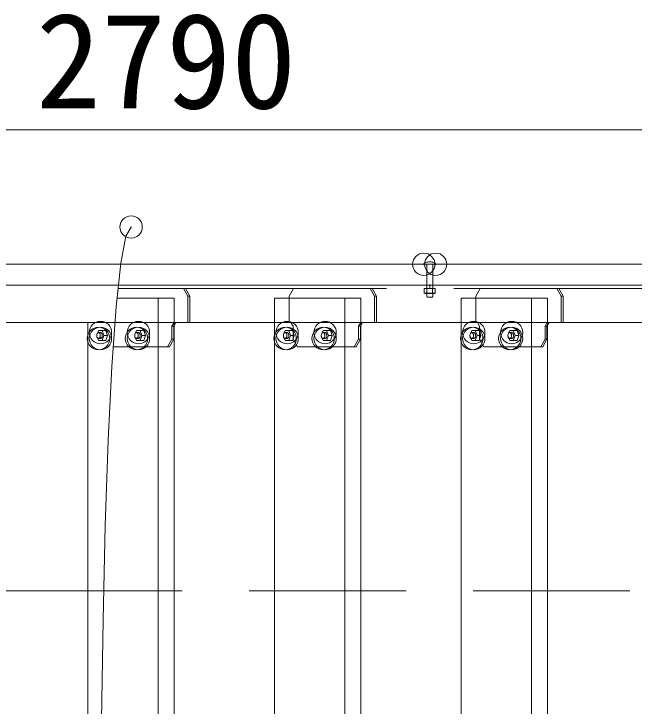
# Model space of a CAD drawing. Units: millimetres on the paper. Extents: x 11 to 285, y 10 to 197.
# Drawn here: x 54.75 to 68.6, y 121.63 to 137.09 of the extents above; entities that cross this region are included whole.
import ezdxf
from ezdxf.enums import TextEntityAlignment as Align

# ---------------------------------------------------------------- set-up
doc = ezdxf.new("R2010")
doc.units = ezdxf.units.MM
doc.header["$PDMODE"] = 32
doc.header["$PDSIZE"] = 0.5
doc.linetypes.add('CHAIN_DOUBLE_DASH', pattern=[23.5, 12, -1.5, 3.5, -1.5, 3.5, -1.5])
doc.linetypes.add('DASHED', pattern=[7.5, 6, -1.5])
doc.layers.add('寸法', color=1, linetype='Continuous', lineweight=13)
doc.layers.add('本体', color=7, linetype='Continuous', lineweight=13)
doc.styles.add('ＭＳ ゴシック', font='')
doc.styles.get('ＭＳ ゴシック').set_extended_font_data('MS Gothic')

msp = doc.modelspace()

# ---------------------------------------------------------------- linework, layer by layer
at = {"layer": '寸法'}
msp.add_line((34.122, 134.495), (80.622, 134.495), dxfattribs=at)
at = {"layer": '寸法', "linetype": 'CHAIN_DOUBLE_DASH'}
msp.add_line((23.01, 124.203), (88.903, 124.203), dxfattribs=at)
at = {"layer": '本体'}
for p, q in [((57.372, 132.328), (57.256, 132.126)), ((57.256, 132.126), (57.144, 131.524)), ((34.122, 131.495), (80.622, 131.495)), ((57.144, 131.524), (57.038, 130.542)), ((63.907, 131.504), (63.905, 131.495)), ((64.172, 131.495), (63.905, 131.495)), ((63.913, 131.513), (63.907, 131.504)), ((63.923, 131.522), (63.913, 131.513)), ((63.936, 131.529), (63.923, 131.522)), ((63.953, 131.536), (63.936, 131.529)), ((63.972, 131.541), (63.953, 131.536)), ((63.993, 131.545), (63.972, 131.541)), ((63.972, 131.495), (63.972, 130.945)), ((64.015, 131.548), (63.993, 131.545)), ((64.038, 131.548), (64.015, 131.548)), ((64.062, 131.548), (64.038, 131.548)), ((64.084, 131.545), (64.062, 131.548)), ((64.105, 131.541), (64.084, 131.545)), ((64.124, 131.536), (64.105, 131.541)), ((64.105, 131.495), (64.105, 130.945)), ((64.141, 131.529), (64.124, 131.536)), ((64.154, 131.522), (64.141, 131.529)), ((64.164, 131.513), (64.154, 131.522)), ((64.17, 131.504), (64.164, 131.513)), ((64.172, 131.495), (64.17, 131.504)), ((81.455, 131.028), (33.288, 131.028)), ((34.122, 131.028), (80.622, 131.028)), ((64.038, 131.045), (64.038, 130.945)), ((58.641, 130.787), (58.545, 130.953)), ((58.682, 130.787), (58.586, 130.953)), ((60.901, 130.787), (60.997, 130.953)), ((62.808, 130.787), (62.712, 130.953)), ((62.849, 130.787), (62.753, 130.953)), ((64.163, 130.953), (63.913, 130.953)), ((63.913, 130.953), (63.913, 130.857)), ((63.913, 130.857), (63.934, 130.845)), ((64.143, 130.845), (63.934, 130.845)), ((63.972, 130.774), (63.972, 130.845)), ((63.976, 130.953), (63.976, 130.857)), ((64.101, 130.953), (64.101, 130.857)), ((64.105, 130.774), (64.105, 130.845)), ((64.163, 130.857), (64.143, 130.845)), ((64.163, 130.953), (64.163, 130.857)), ((65.068, 130.787), (65.164, 130.953)), ((66.975, 130.787), (66.878, 130.953)), ((67.016, 130.787), (66.92, 130.953)), ((57.056, 130.738), (58.336, 130.738)), ((57.975, 130.738), (57.975, 105.904)), ((58.336, 130.738), (58.336, 105.904)), ((58.641, 130.787), (58.641, 130.195)), ((58.641, 130.787), (58.682, 130.787)), ((58.682, 130.787), (58.682, 130.195)), ((60.574, 130.738), (60.574, 105.904)), ((60.574, 130.738), (62.502, 130.738)), ((60.901, 130.787), (60.901, 130.195)), ((62.142, 130.738), (62.142, 105.904)), ((62.502, 130.738), (62.502, 105.904)), ((62.808, 130.787), (62.808, 130.195)), ((62.808, 130.787), (62.849, 130.787)), ((62.849, 130.787), (62.849, 130.195)), ((63.972, 130.774), (63.984, 130.762)), ((64.093, 130.762), (63.984, 130.762)), ((64.093, 130.762), (64.105, 130.774)), ((64.741, 130.738), (64.741, 105.904)), ((64.741, 130.738), (66.669, 130.738)), ((65.068, 130.787), (65.068, 130.195)), ((66.309, 130.738), (66.309, 105.904)), ((66.669, 130.738), (66.669, 105.904)), ((66.975, 130.787), (66.975, 130.195)), ((66.975, 130.787), (67.016, 130.787)), ((67.016, 130.787), (67.016, 130.195)), ((57.038, 130.542), (56.943, 129.209)), ((33.288, 130.195), (81.455, 130.195)), ((56.408, 130.195), (56.408, 106.495)), ((58.283, 130.112), (58.331, 130.195)), ((58.324, 130.112), (58.372, 130.195)), ((60.988, 130.112), (60.939, 130.195)), ((62.449, 130.112), (62.498, 130.195)), ((62.491, 130.112), (62.539, 130.195)), ((65.154, 130.112), (65.106, 130.195)), ((66.616, 130.112), (66.664, 130.195)), ((66.657, 130.112), (66.705, 130.195)), ((58.283, 130.112), (58.283, 129.821)), ((58.283, 130.112), (58.324, 130.112)), ((58.324, 130.112), (58.324, 129.821)), ((60.988, 130.112), (60.988, 129.821)), ((62.449, 130.112), (62.449, 129.821)), ((62.449, 130.112), (62.491, 130.112)), ((62.491, 130.112), (62.491, 129.821)), ((65.154, 130.112), (65.154, 129.821)), ((66.616, 130.112), (66.616, 129.821)), ((66.616, 130.112), (66.657, 130.112)), ((66.657, 130.112), (66.657, 129.821)), ((56.605, 129.916), (56.604, 129.904)), ((56.604, 129.904), (56.605, 129.893)), ((56.607, 129.927), (56.605, 129.916)), ((56.605, 129.893), (56.607, 129.881)), ((56.61, 129.938), (56.607, 129.927)), ((56.607, 129.881), (56.61, 129.871)), ((56.614, 129.947), (56.61, 129.938)), ((56.619, 129.955), (56.614, 129.947)), ((56.624, 129.962), (56.619, 129.955)), ((56.631, 129.967), (56.624, 129.962)), ((56.627, 129.964), (56.644, 130.013)), ((56.638, 129.97), (56.631, 129.967)), ((56.644, 129.971), (56.638, 129.97)), ((56.644, 130.013), (56.808, 130.013)), ((56.651, 129.97), (56.644, 129.971)), ((56.644, 129.971), (56.688, 129.971)), ((56.658, 129.967), (56.651, 129.97)), ((56.664, 129.962), (56.658, 129.967)), ((56.67, 129.955), (56.664, 129.962)), ((56.675, 129.947), (56.67, 129.955)), ((56.679, 129.938), (56.675, 129.947)), ((56.682, 129.927), (56.679, 129.938)), ((56.679, 129.871), (56.682, 129.881)), ((56.684, 129.916), (56.682, 129.927)), ((56.682, 129.881), (56.684, 129.893)), ((56.684, 129.904), (56.684, 129.916)), ((56.684, 129.893), (56.684, 129.904)), ((56.695, 129.97), (56.688, 129.971)), ((56.702, 129.967), (56.695, 129.97)), ((56.708, 129.962), (56.702, 129.967)), ((56.714, 129.955), (56.708, 129.962)), ((56.719, 129.947), (56.714, 129.955)), ((56.723, 129.938), (56.719, 129.947)), ((56.726, 129.927), (56.723, 129.938)), ((56.723, 129.871), (56.726, 129.881)), ((56.764, 129.904), (56.724, 130.013)), ((56.724, 129.796), (56.764, 129.904)), ((56.728, 129.916), (56.726, 129.927)), ((56.726, 129.881), (56.728, 129.893)), ((56.728, 129.904), (56.728, 129.916)), ((56.728, 129.893), (56.728, 129.904)), ((56.764, 129.904), (56.847, 129.904)), ((56.847, 129.904), (56.808, 130.013)), ((56.808, 129.796), (56.847, 129.904)), ((57.453, 129.916), (57.452, 129.904)), ((57.452, 129.904), (57.453, 129.893)), ((57.454, 129.927), (57.453, 129.916)), ((57.453, 129.893), (57.454, 129.881)), ((57.457, 129.938), (57.454, 129.927)), ((57.454, 129.881), (57.457, 129.871)), ((57.461, 129.947), (57.457, 129.938)), ((57.466, 129.955), (57.461, 129.947)), ((57.472, 129.962), (57.466, 129.955)), ((57.478, 129.967), (57.472, 129.962)), ((57.474, 129.964), (57.492, 130.013)), ((57.485, 129.97), (57.478, 129.967)), ((57.492, 129.971), (57.485, 129.97)), ((57.492, 130.013), (57.655, 130.013)), ((57.499, 129.97), (57.492, 129.971)), ((57.492, 129.971), (57.536, 129.971)), ((57.506, 129.967), (57.499, 129.97)), ((57.512, 129.962), (57.506, 129.967)), ((57.518, 129.955), (57.512, 129.962)), ((57.523, 129.947), (57.518, 129.955)), ((57.527, 129.938), (57.523, 129.947)), ((57.529, 129.927), (57.527, 129.938)), ((57.527, 129.871), (57.529, 129.881)), ((57.531, 129.916), (57.529, 129.927)), ((57.529, 129.881), (57.531, 129.893)), ((57.532, 129.904), (57.531, 129.916)), ((57.531, 129.893), (57.532, 129.904)), ((57.543, 129.97), (57.536, 129.971)), ((57.549, 129.967), (57.543, 129.97)), ((57.556, 129.962), (57.549, 129.967)), ((57.562, 129.955), (57.556, 129.962)), ((57.566, 129.947), (57.562, 129.955)), ((57.57, 129.938), (57.566, 129.947)), ((57.573, 129.927), (57.57, 129.938)), ((57.57, 129.871), (57.573, 129.881)), ((57.611, 129.904), (57.571, 130.013)), ((57.571, 129.796), (57.611, 129.904)), ((57.575, 129.916), (57.573, 129.927)), ((57.573, 129.881), (57.575, 129.893)), ((57.576, 129.904), (57.575, 129.916)), ((57.575, 129.893), (57.576, 129.904)), ((57.611, 129.904), (57.695, 129.904)), ((57.695, 129.904), (57.655, 130.013)), ((57.655, 129.796), (57.695, 129.904)), ((60.772, 129.916), (60.771, 129.904)), ((60.771, 129.904), (60.772, 129.893)), ((60.774, 129.927), (60.772, 129.916)), ((60.772, 129.893), (60.774, 129.881)), ((60.776, 129.938), (60.774, 129.927)), ((60.774, 129.881), (60.776, 129.871)), ((60.78, 129.947), (60.776, 129.938)), ((60.785, 129.955), (60.78, 129.947)), ((60.791, 129.962), (60.785, 129.955)), ((60.797, 129.967), (60.791, 129.962)), ((60.793, 129.964), (60.811, 130.013)), ((60.804, 129.97), (60.797, 129.967)), ((60.811, 129.971), (60.804, 129.97)), ((60.811, 130.013), (60.974, 130.013)), ((60.818, 129.97), (60.811, 129.971)), ((60.811, 129.971), (60.855, 129.971)), ((60.825, 129.967), (60.818, 129.97)), ((60.831, 129.962), (60.825, 129.967)), ((60.837, 129.955), (60.831, 129.962)), ((60.842, 129.947), (60.837, 129.955)), ((60.846, 129.938), (60.842, 129.947)), ((60.849, 129.927), (60.846, 129.938)), ((60.846, 129.871), (60.849, 129.881)), ((60.851, 129.916), (60.849, 129.927)), ((60.849, 129.881), (60.851, 129.893)), ((60.851, 129.904), (60.851, 129.916)), ((60.851, 129.893), (60.851, 129.904)), ((60.862, 129.97), (60.855, 129.971)), ((60.869, 129.967), (60.862, 129.97)), ((60.875, 129.962), (60.869, 129.967)), ((60.881, 129.955), (60.875, 129.962)), ((60.886, 129.947), (60.881, 129.955)), ((60.89, 129.938), (60.886, 129.947)), ((60.893, 129.927), (60.89, 129.938)), ((60.89, 129.871), (60.893, 129.881)), ((60.93, 129.904), (60.891, 130.013)), ((60.891, 129.796), (60.93, 129.904)), ((60.894, 129.916), (60.893, 129.927)), ((60.893, 129.881), (60.894, 129.893)), ((60.895, 129.904), (60.894, 129.916)), ((60.894, 129.893), (60.895, 129.904)), ((60.93, 129.904), (61.014, 129.904)), ((61.014, 129.904), (60.974, 130.013)), ((60.974, 129.796), (61.014, 129.904)), ((61.621, 129.927), (61.619, 129.916)), ((61.619, 129.916), (61.619, 129.904)), ((61.619, 129.904), (61.619, 129.893)), ((61.619, 129.893), (61.621, 129.881)), ((61.624, 129.938), (61.621, 129.927)), ((61.621, 129.881), (61.624, 129.871)), ((61.628, 129.947), (61.624, 129.938)), ((61.633, 129.955), (61.628, 129.947)), ((61.639, 129.962), (61.633, 129.955)), ((61.645, 129.967), (61.639, 129.962)), ((61.641, 129.964), (61.659, 130.013)), ((61.652, 129.97), (61.645, 129.967)), ((61.659, 129.971), (61.652, 129.97)), ((61.659, 130.013), (61.822, 130.013)), ((61.666, 129.97), (61.659, 129.971)), ((61.659, 129.971), (61.702, 129.971)), ((61.672, 129.967), (61.666, 129.97)), ((61.679, 129.962), (61.672, 129.967)), ((61.684, 129.955), (61.679, 129.962)), ((61.689, 129.947), (61.684, 129.955)), ((61.693, 129.938), (61.689, 129.947)), ((61.696, 129.927), (61.693, 129.938)), ((61.693, 129.871), (61.696, 129.881)), ((61.698, 129.916), (61.696, 129.927)), ((61.696, 129.881), (61.698, 129.893)), ((61.699, 129.904), (61.698, 129.916)), ((61.698, 129.893), (61.699, 129.904)), ((61.709, 129.97), (61.702, 129.971)), ((61.716, 129.967), (61.709, 129.97)), ((61.722, 129.962), (61.716, 129.967)), ((61.728, 129.955), (61.722, 129.962)), ((61.733, 129.947), (61.728, 129.955)), ((61.737, 129.938), (61.733, 129.947)), ((61.74, 129.927), (61.737, 129.938)), ((61.737, 129.871), (61.74, 129.881)), ((61.778, 129.904), (61.738, 130.013)), ((61.738, 129.796), (61.778, 129.904)), ((61.742, 129.916), (61.74, 129.927)), ((61.74, 129.881), (61.742, 129.893)), ((61.742, 129.904), (61.742, 129.916)), ((61.742, 129.893), (61.742, 129.904)), ((61.778, 129.904), (61.861, 129.904)), ((61.861, 129.904), (61.822, 130.013)), ((61.822, 129.796), (61.861, 129.904)), ((64.94, 129.927), (64.938, 129.916)), ((64.938, 129.916), (64.938, 129.904)), ((64.938, 129.904), (64.938, 129.893)), ((64.938, 129.893), (64.94, 129.881)), ((64.943, 129.938), (64.94, 129.927)), ((64.94, 129.881), (64.943, 129.871)), ((64.947, 129.947), (64.943, 129.938)), ((64.952, 129.955), (64.947, 129.947)), ((64.958, 129.962), (64.952, 129.955)), ((64.964, 129.967), (64.958, 129.962)), ((64.96, 129.964), (64.978, 130.013)), ((64.971, 129.97), (64.964, 129.967)), ((64.978, 129.971), (64.971, 129.97)), ((64.978, 130.013), (65.141, 130.013)), ((64.985, 129.97), (64.978, 129.971)), ((64.978, 129.971), (65.022, 129.971)), ((64.991, 129.967), (64.985, 129.97)), ((64.998, 129.962), (64.991, 129.967)), ((65.004, 129.955), (64.998, 129.962)), ((65.008, 129.947), (65.004, 129.955)), ((65.012, 129.938), (65.008, 129.947)), ((65.015, 129.927), (65.012, 129.938)), ((65.012, 129.871), (65.015, 129.881)), ((65.017, 129.916), (65.015, 129.927)), ((65.015, 129.881), (65.017, 129.893)), ((65.018, 129.904), (65.017, 129.916)), ((65.017, 129.893), (65.018, 129.904)), ((65.029, 129.97), (65.022, 129.971)), ((65.035, 129.967), (65.029, 129.97)), ((65.042, 129.962), (65.035, 129.967)), ((65.047, 129.955), (65.042, 129.962)), ((65.052, 129.947), (65.047, 129.955)), ((65.056, 129.938), (65.052, 129.947)), ((65.059, 129.927), (65.056, 129.938)), ((65.056, 129.871), (65.059, 129.881)), ((65.097, 129.904), (65.057, 130.013)), ((65.057, 129.796), (65.097, 129.904)), ((65.061, 129.916), (65.059, 129.927)), ((65.059, 129.881), (65.061, 129.893)), ((65.062, 129.904), (65.061, 129.916)), ((65.061, 129.893), (65.062, 129.904)), ((65.097, 129.904), (65.181, 129.904)), ((65.181, 129.904), (65.141, 130.013)), ((65.141, 129.796), (65.181, 129.904)), ((65.786, 129.916), (65.785, 129.904)), ((65.785, 129.904), (65.786, 129.893)), ((65.788, 129.927), (65.786, 129.916)), ((65.786, 129.893), (65.788, 129.881)), ((65.791, 129.938), (65.788, 129.927)), ((65.788, 129.881), (65.791, 129.871)), ((65.795, 129.947), (65.791, 129.938)), ((65.8, 129.955), (65.795, 129.947)), ((65.805, 129.962), (65.8, 129.955)), ((65.812, 129.967), (65.805, 129.962)), ((65.807, 129.964), (65.825, 130.013)), ((65.818, 129.97), (65.812, 129.967)), ((65.825, 129.971), (65.818, 129.97)), ((65.825, 130.013), (65.988, 130.013)), ((65.832, 129.97), (65.825, 129.971)), ((65.825, 129.971), (65.869, 129.971)), ((65.839, 129.967), (65.832, 129.97)), ((65.845, 129.962), (65.839, 129.967)), ((65.851, 129.955), (65.845, 129.962)), ((65.856, 129.947), (65.851, 129.955)), ((65.86, 129.938), (65.856, 129.947)), ((65.863, 129.927), (65.86, 129.938)), ((65.86, 129.871), (65.863, 129.881)), ((65.865, 129.916), (65.863, 129.927)), ((65.863, 129.881), (65.865, 129.893)), ((65.865, 129.904), (65.865, 129.916)), ((65.865, 129.893), (65.865, 129.904)), ((65.876, 129.97), (65.869, 129.971)), ((65.883, 129.967), (65.876, 129.97)), ((65.889, 129.962), (65.883, 129.967)), ((65.895, 129.955), (65.889, 129.962)), ((65.9, 129.947), (65.895, 129.955)), ((65.904, 129.938), (65.9, 129.947)), ((65.907, 129.927), (65.904, 129.938)), ((65.904, 129.871), (65.907, 129.881)), ((65.944, 129.904), (65.905, 130.013)), ((65.905, 129.796), (65.944, 129.904)), ((65.909, 129.916), (65.907, 129.927)), ((65.907, 129.881), (65.909, 129.893)), ((65.909, 129.904), (65.909, 129.916)), ((65.909, 129.893), (65.909, 129.904)), ((65.944, 129.904), (66.028, 129.904)), ((66.028, 129.904), (65.988, 130.013)), ((65.988, 129.796), (66.028, 129.904)), ((56.61, 129.871), (56.614, 129.861)), ((56.614, 129.861), (56.619, 129.853)), ((56.619, 129.853), (56.624, 129.847)), ((56.624, 129.847), (56.631, 129.842)), ((56.627, 129.845), (56.644, 129.796)), ((56.631, 129.842), (56.638, 129.839)), ((56.638, 129.839), (56.644, 129.838)), ((56.644, 129.838), (56.651, 129.839)), ((56.644, 129.838), (56.688, 129.838)), ((56.644, 129.796), (56.808, 129.796)), ((56.651, 129.839), (56.658, 129.842)), ((56.658, 129.842), (56.664, 129.847)), ((56.664, 129.847), (56.67, 129.853)), ((56.67, 129.853), (56.675, 129.861)), ((56.675, 129.861), (56.679, 129.871)), ((56.688, 129.838), (56.695, 129.839)), ((56.695, 129.839), (56.702, 129.842)), ((56.702, 129.842), (56.708, 129.847)), ((56.708, 129.847), (56.714, 129.853)), ((56.714, 129.853), (56.719, 129.861)), ((56.719, 129.861), (56.723, 129.871)), ((57.457, 129.871), (57.461, 129.861)), ((57.461, 129.861), (57.466, 129.853)), ((57.466, 129.853), (57.472, 129.847)), ((57.472, 129.847), (57.478, 129.842)), ((57.474, 129.845), (57.492, 129.796)), ((57.478, 129.842), (57.485, 129.839)), ((57.485, 129.839), (57.492, 129.838)), ((57.492, 129.838), (57.499, 129.839)), ((57.492, 129.838), (57.536, 129.838)), ((57.492, 129.796), (57.655, 129.796)), ((57.499, 129.839), (57.506, 129.842)), ((57.506, 129.842), (57.512, 129.847)), ((57.512, 129.847), (57.518, 129.853)), ((57.518, 129.853), (57.523, 129.861)), ((57.523, 129.861), (57.527, 129.871)), ((57.536, 129.838), (57.543, 129.839)), ((57.543, 129.839), (57.549, 129.842)), ((57.549, 129.842), (57.556, 129.847)), ((57.556, 129.847), (57.562, 129.853)), ((57.562, 129.853), (57.566, 129.861)), ((57.566, 129.861), (57.57, 129.871)), ((58.283, 129.821), (58.187, 129.654)), ((58.324, 129.821), (58.228, 129.654)), ((58.283, 129.821), (58.324, 129.821)), ((60.776, 129.871), (60.78, 129.861)), ((60.78, 129.861), (60.785, 129.853)), ((60.785, 129.853), (60.791, 129.847)), ((60.791, 129.847), (60.797, 129.842)), ((60.793, 129.845), (60.811, 129.796)), ((60.797, 129.842), (60.804, 129.839)), ((60.804, 129.839), (60.811, 129.838)), ((60.811, 129.838), (60.818, 129.839)), ((60.811, 129.838), (60.855, 129.838)), ((60.811, 129.796), (60.974, 129.796)), ((60.818, 129.839), (60.825, 129.842)), ((60.825, 129.842), (60.831, 129.847)), ((60.831, 129.847), (60.837, 129.853)), ((60.837, 129.853), (60.842, 129.861)), ((60.842, 129.861), (60.846, 129.871)), ((60.855, 129.838), (60.862, 129.839)), ((60.862, 129.839), (60.869, 129.842)), ((60.869, 129.842), (60.875, 129.847)), ((60.875, 129.847), (60.881, 129.853)), ((60.881, 129.853), (60.886, 129.861)), ((60.886, 129.861), (60.89, 129.871)), ((60.988, 129.821), (61.084, 129.654)), ((61.624, 129.871), (61.628, 129.861)), ((61.628, 129.861), (61.633, 129.853)), ((61.633, 129.853), (61.639, 129.847)), ((61.639, 129.847), (61.645, 129.842)), ((61.641, 129.845), (61.659, 129.796)), ((61.645, 129.842), (61.652, 129.839)), ((61.652, 129.839), (61.659, 129.838)), ((61.659, 129.838), (61.666, 129.839)), ((61.659, 129.838), (61.702, 129.838)), ((61.659, 129.796), (61.822, 129.796)), ((61.666, 129.839), (61.672, 129.842)), ((61.672, 129.842), (61.679, 129.847)), ((61.679, 129.847), (61.684, 129.853)), ((61.684, 129.853), (61.689, 129.861)), ((61.689, 129.861), (61.693, 129.871)), ((61.702, 129.838), (61.709, 129.839)), ((61.709, 129.839), (61.716, 129.842)), ((61.716, 129.842), (61.722, 129.847)), ((61.722, 129.847), (61.728, 129.853)), ((61.728, 129.853), (61.733, 129.861)), ((61.733, 129.861), (61.737, 129.871)), ((62.449, 129.821), (62.353, 129.654)), ((62.491, 129.821), (62.394, 129.654)), ((62.449, 129.821), (62.491, 129.821)), ((64.943, 129.871), (64.947, 129.861)), ((64.947, 129.861), (64.952, 129.853)), ((64.952, 129.853), (64.958, 129.847)), ((64.958, 129.847), (64.964, 129.842)), ((64.96, 129.845), (64.978, 129.796)), ((64.964, 129.842), (64.971, 129.839)), ((64.971, 129.839), (64.978, 129.838)), ((64.978, 129.838), (64.985, 129.839)), ((64.978, 129.838), (65.022, 129.838)), ((64.978, 129.796), (65.141, 129.796)), ((64.985, 129.839), (64.991, 129.842)), ((64.991, 129.842), (64.998, 129.847)), ((64.998, 129.847), (65.004, 129.853)), ((65.004, 129.853), (65.008, 129.861)), ((65.008, 129.861), (65.012, 129.871)), ((65.022, 129.838), (65.029, 129.839)), ((65.029, 129.839), (65.035, 129.842)), ((65.035, 129.842), (65.042, 129.847)), ((65.042, 129.847), (65.047, 129.853)), ((65.047, 129.853), (65.052, 129.861)), ((65.052, 129.861), (65.056, 129.871)), ((65.154, 129.821), (65.25, 129.654)), ((65.791, 129.871), (65.795, 129.861)), ((65.795, 129.861), (65.8, 129.853)), ((65.8, 129.853), (65.805, 129.847)), ((65.805, 129.847), (65.812, 129.842)), ((65.807, 129.845), (65.825, 129.796)), ((65.812, 129.842), (65.818, 129.839)), ((65.818, 129.839), (65.825, 129.838)), ((65.825, 129.838), (65.832, 129.839)), ((65.825, 129.838), (65.869, 129.838)), ((65.825, 129.796), (65.988, 129.796)), ((65.832, 129.839), (65.839, 129.842)), ((65.839, 129.842), (65.845, 129.847)), ((65.845, 129.847), (65.851, 129.853)), ((65.851, 129.853), (65.856, 129.861)), ((65.856, 129.861), (65.86, 129.871)), ((65.869, 129.838), (65.876, 129.839)), ((65.876, 129.839), (65.883, 129.842)), ((65.883, 129.842), (65.889, 129.847)), ((65.889, 129.847), (65.895, 129.853)), ((65.895, 129.853), (65.9, 129.861)), ((65.9, 129.861), (65.904, 129.871)), ((66.616, 129.821), (66.52, 129.654)), ((66.657, 129.821), (66.561, 129.654)), ((66.616, 129.821), (66.657, 129.821)), ((56.971, 129.654), (58.228, 129.654)), ((61.084, 129.654), (62.394, 129.654)), ((65.25, 129.654), (66.561, 129.654)), ((56.943, 129.209), (56.861, 127.566)), ((56.861, 127.566), (56.794, 125.662)), ((56.794, 125.662), (56.745, 123.555)), ((56.745, 123.555), (56.715, 121.31))]:
    msp.add_line(p, q, dxfattribs=at)
at = {"layer": '本体', "linetype": 'DASHED'}
msp.add_line((57.077, 130.953), (81.455, 130.953), dxfattribs=at)
at = {"layer": '本体'}
for centre, radius, start, end in [((63.945, 130.903), 0.0554, 235.6159, 304.3841), ((64.038, 131.054), 0.207, 252.4121, 287.5879), ((64.132, 130.903), 0.0554, 235.6158, 304.3841)]:
    msp.add_arc(centre, radius, start, end, dxfattribs=at)
for p in [(57.372, 132.328), (63.905, 131.495), (64.172, 131.495), (56.688, 129.971), (57.536, 129.971), (60.855, 129.971), (61.702, 129.971), (65.022, 129.971), (65.869, 129.971), (56.644, 129.838), (56.644, 129.838), (56.688, 129.838), (57.492, 129.838), (57.492, 129.838), (57.536, 129.838), (60.811, 129.838), (60.811, 129.838), (60.855, 129.838), (61.659, 129.838), (61.659, 129.838), (61.702, 129.838), (64.978, 129.838), (64.978, 129.838), (65.022, 129.838), (65.825, 129.838), (65.825, 129.838), (65.869, 129.838)]:
    msp.add_point(p, dxfattribs=at)

# ---------------------------------------------------------------- texts
at = {"layer": '寸法', "color": 3, "style": 'ＭＳ ゴシック'}
msp.add_text('2790', height=2.136, dxfattribs=at).set_placement((55.247, 134.335), align=Align.BOTTOM_LEFT)

doc.saveas('drawing.dxf')
